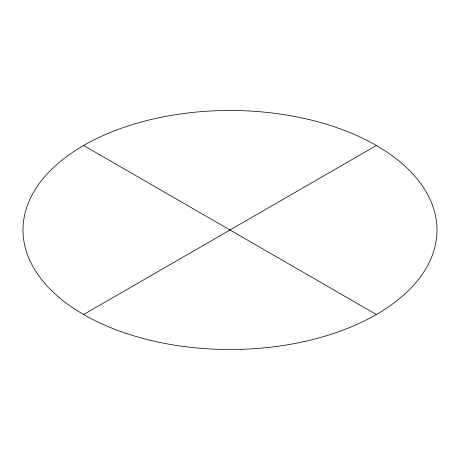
<?xml version="1.0" encoding="UTF-8"?>
<svg xmlns="http://www.w3.org/2000/svg" width="460" height="460" viewBox="0 0 460 460"><rect width="100%" height="100%" fill="white"/><g stroke="black" fill="none" stroke-linecap="round" stroke-linejoin="round"><path stroke-width="0.69" d="M83.628 314.508L376.372 145.492M83.628 145.492L376.372 314.508M126.5 333.5A207 119.508 0 0 0 437 230A207 119.508 0 0 0 126.5 126.5A207 119.508 0 0 0 126.5 333.5"/></g></svg>
